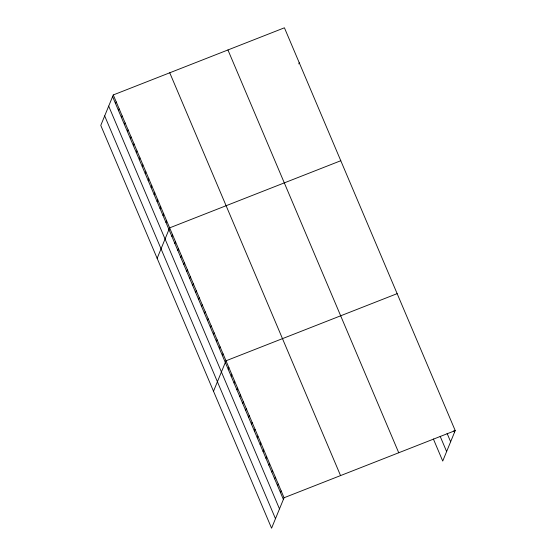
<?xml version="1.0" encoding="UTF-8"?>
<svg xmlns="http://www.w3.org/2000/svg" width="556" height="556" viewBox="0 0 556 556"><rect width="100%" height="100%" fill="white"/><g stroke="black" fill="none" stroke-linecap="round" stroke-linejoin="round"><path stroke-width="0.83" d="M113.271 94.944L100.782 125.406L271.578 528.2L284.074 497.745L113.271 94.944L284.422 27.8L455.218 430.594L442.729 461.056L433.374 438.99M115.558 103.604L116.239 101.943M118.518 110.602L119.206 108.941M121.486 117.601L122.167 115.933M124.454 124.593L125.135 122.932M127.421 131.591L128.102 129.923M130.389 138.583L131.07 136.922M133.357 145.582L134.038 143.921M136.317 152.58L137.005 150.912M139.285 159.572L139.966 157.911M142.253 166.571L142.934 164.91M145.22 173.569L145.901 171.901M148.188 180.561L148.869 178.9M151.156 187.56L151.837 185.892M154.116 194.551L154.804 192.89M157.084 201.55L157.772 199.889M160.052 208.549L160.733 206.881M163.019 215.54L163.7 213.879M165.987 222.539L166.668 220.871M157.146 258.325L169.636 227.87L340.786 160.726M171.922 236.529L172.603 234.868M174.883 243.528L175.571 241.86M177.85 250.52L178.532 248.859M180.818 257.518L181.499 255.85M183.786 264.51L184.467 262.849M186.753 271.509L187.435 269.848M189.721 278.507L190.402 276.839M192.682 285.499L193.37 283.838M195.649 292.498L196.331 290.837M198.617 299.496L199.298 297.828M298.794 63.891L299.253 62.779M201.585 306.488L202.266 304.827M204.552 313.487L205.233 311.819M207.52 320.478L208.201 318.817M210.488 327.477L211.169 325.816M213.448 334.476L214.136 332.808M216.416 341.467L217.097 339.806M219.384 348.466L220.065 346.798M222.351 355.458L223.032 353.797M213.511 391.25L226 360.795L397.151 293.644M228.224 369.302L228.905 367.641M231.122 376.155L231.803 374.487M234.027 383.001L234.708 381.333M236.932 389.846L237.614 388.185M239.838 396.692L240.519 395.031M242.736 403.545L243.424 401.877M245.641 410.391L246.322 408.723M248.546 417.236L249.227 415.575M251.451 424.082L252.132 422.421M254.356 430.935L255.037 429.267M257.254 437.78L257.942 436.119M260.159 444.626L260.84 442.965M263.064 451.472L263.746 449.811M265.97 458.325L266.651 456.657M268.875 465.17L269.556 463.509M271.773 472.016L272.461 470.355M274.678 478.862L275.359 477.201M277.583 485.715L278.264 484.047M280.488 492.56L281.169 490.899M284.074 497.745L455.218 430.594M453.891 430.74L454.537 432.262M447.093 433.395L450.638 441.763M440.171 436.335L446.628 451.555M227.939 49.957L398.742 452.758M169.747 72.787L340.55 475.588M112.59 96.612L283.386 499.406M108.691 106.113L279.494 508.907M104.674 115.898L275.477 518.699"/></g></svg>
